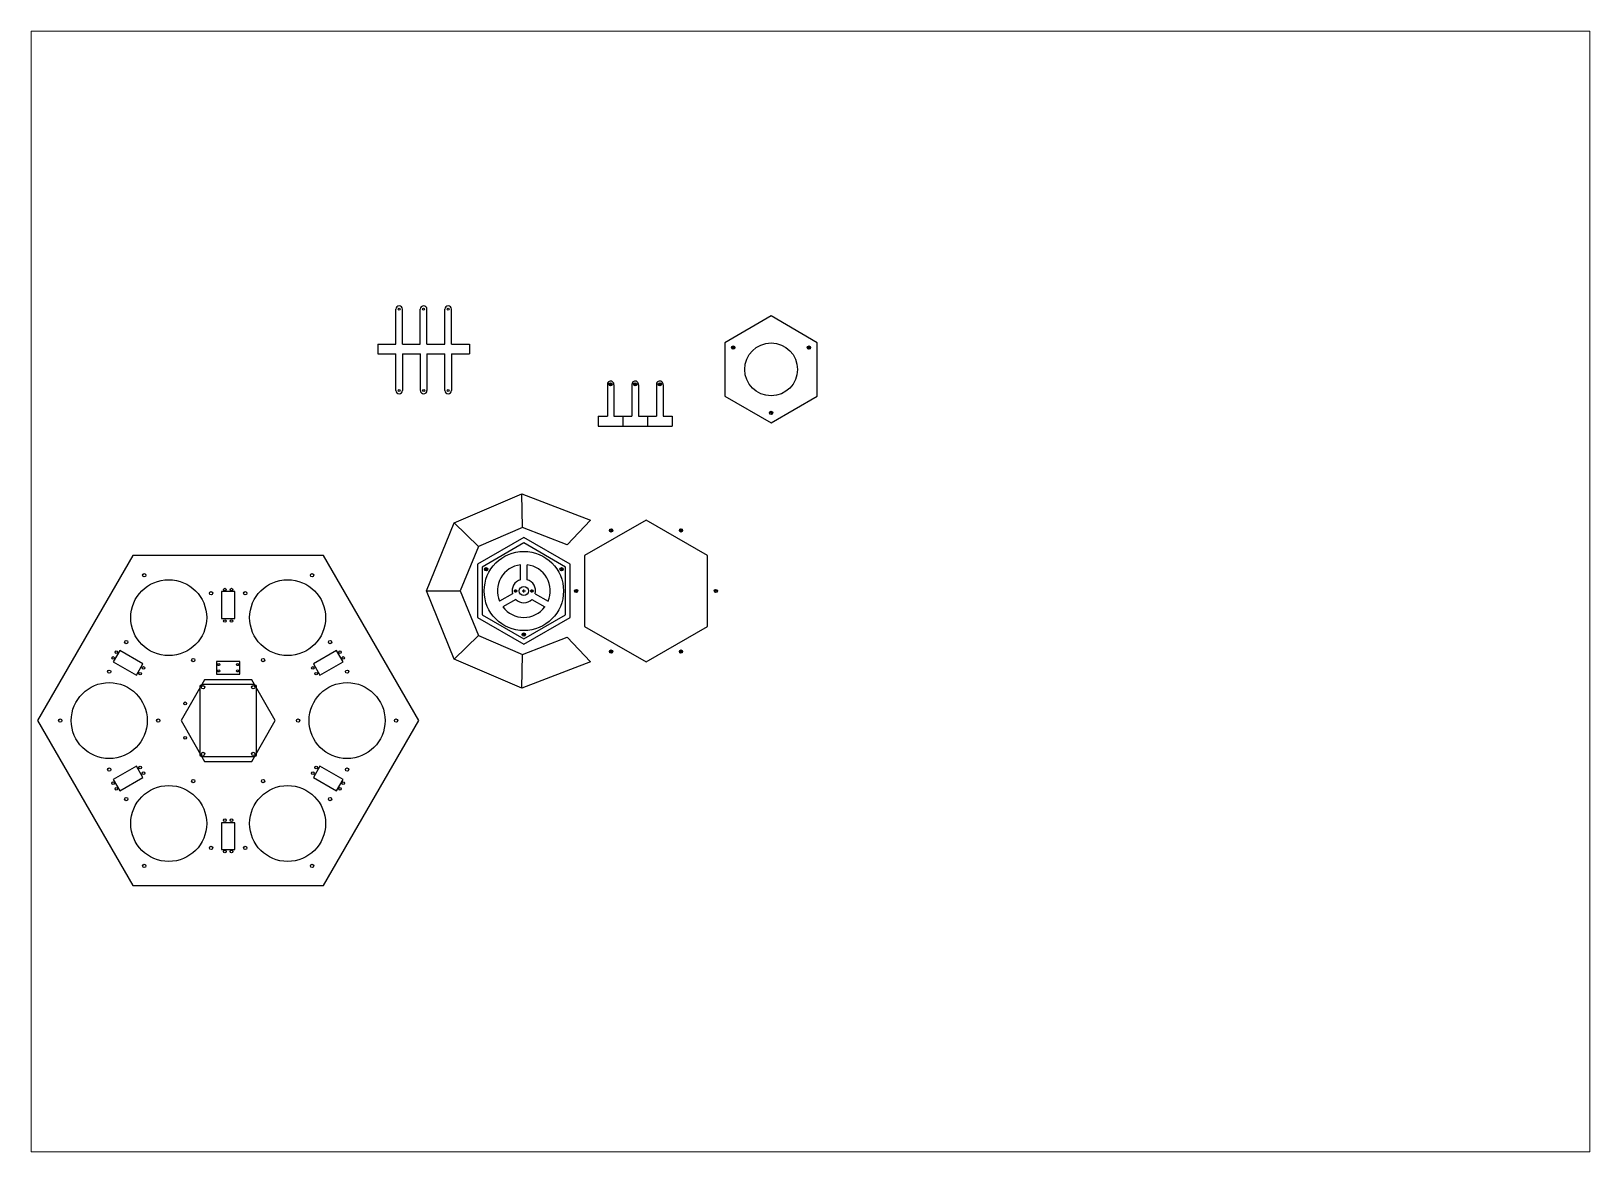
# Paper-space layout 'Layout2' of a CAD drawing. Header units: millimetres. Extents: x 28 to 252, y 20 to 181.
# The model-space entities are those that its viewports show. They can reach past a viewport. Long polylines and large blocks are cut down to what shows.
import ezdxf

# ---------------------------------------------------------------- set-up
doc = ezdxf.new("R2010")
doc.units = ezdxf.units.MM
doc.layers.add('2d', color=7, linetype='Continuous')

msp = doc.modelspace()

# ---------------------------------------------------------------- linework, layer by layer
for p, q in [((763.5, 562.8), (766, 567.2)), ((877.8, 567.1), (880.3, 562.8)), ((766.9, 563.8), (762.6, 566.3)), ((876.9, 563.7), (881.2, 566.2)), ((574, 509.3), (574, 461.1)), ((576.5, 509.3), (581.5, 509.3)), ((579, 506.8), (579, 511.8)), ((583.9, 508.5), (583.9, 461.1)), ((611.2, 509.3), (611.2, 461.1)), ((613.7, 509.3), (618.7, 509.3)), ((616.2, 506.8), (616.2, 511.8)), ((621.1, 508.5), (621.1, 461.1)), ((648.4, 509.3), (648.4, 461.1)), ((650.9, 509.3), (655.9, 509.3)), ((653.4, 506.8), (653.4, 511.8)), ((658.3, 508.5), (658.3, 461.1)), ((560.3, 461.1), (574, 461.1)), ((560.3, 461.1), (560.3, 446.1)), ((583.9, 461.1), (597.6, 461.1)), ((597.6, 461.1), (611.2, 461.1)), ((597.6, 461.1), (597.6, 446.1)), ((621.1, 461.1), (634.8, 461.1)), ((634.8, 461.1), (648.4, 461.1)), ((634.8, 461.1), (634.8, 446.1)), ((658.3, 461.1), (672, 461.1)), ((672, 461.1), (672, 446.1)), ((824.3, 466), (819.3, 466)), ((821.8, 468.5), (821.8, 463.5)), ((560.3, 446.1), (597.6, 446.1)), ((597.6, 446.1), (634.8, 446.1)), ((634.8, 446.1), (672, 446.1)), ((392.6, 228.1), (388.3, 230.6)), ((389.2, 227.2), (391.7, 231.5)), ((502.6, 228), (506.9, 230.5)), ((503.5, 231.4), (506, 227.1)), ((450, 130.3), (445, 130.3)), ((447.5, 132.8), (447.5, 127.8))]:
    msp.add_line(p, q)
for centre, radius in [((764.7, 565), 2.5), ((821.9, 532), 40), ((879.1, 564.9), 2.5), ((579, 509.3), 2.5), ((616.2, 509.3), 2.5), ((653.4, 509.3), 2.5), ((821.8, 466), 2.5), ((447.6, 196.3), 60), ((390.4, 229.3), 2.5), ((504.7, 229.3), 2.5), ((447.5, 130.3), 2.5)]:
    msp.add_circle(centre, radius)
for centre in [(579, 509.3), (616.2, 509.3), (653.4, 509.3)]:
    msp.add_arc(centre, 5, 349.8577, 180)
at = {"layer": '2d'}
for p, q in [((253.7, 570.3), (253.7, 623.2)), ((263.7, 570.3), (263.7, 623.2)), ((290.9, 570.3), (290.9, 623.2)), ((300.9, 570.3), (300.9, 623.2)), ((328.2, 570.3), (328.2, 623.2)), ((338.2, 570.3), (338.2, 623.2)), ((226.5, 570.3), (253.7, 570.3)), ((226.5, 570.3), (226.5, 555.3)), ((263.7, 570.3), (290.9, 570.3)), ((300.9, 570.3), (328.2, 570.3)), ((338.2, 570.3), (365.4, 570.3)), ((365.4, 570.3), (365.4, 555.3)), ((226.5, 555.3), (253.7, 555.3)), ((253.7, 500), (253.7, 555.3)), ((263.7, 555.3), (291, 555.3)), ((263.7, 555.3), (263.7, 500)), ((291, 500), (291, 555.3)), ((301, 555.3), (328.2, 555.3)), ((301, 555.3), (301, 500)), ((328.2, 500), (328.2, 555.3)), ((338.2, 555.3), (365.4, 555.3)), ((338.2, 555.3), (338.2, 500)), ((445.6, 292.4), (444.5, 343.6)), ((577.4, 286.8), (581.8, 289.3)), ((578.4, 290.2), (580.9, 285.9)), ((683.3, 289.3), (687.7, 286.8)), ((686.7, 290.2), (684.2, 285.9)), ((442.6, 213.4), (442.6, 236)), ((452.6, 213.4), (452.6, 236)), ((300.2, 196.3), (351.4, 196.3)), ((430.3, 192.1), (410.7, 180.8)), ((432.7, 196.3), (437.7, 196.3)), ((435.2, 193.8), (435.2, 198.8)), ((445.1, 196.3), (450.1, 196.3)), ((447.6, 193.8), (447.6, 198.8)), ((457.4, 196.3), (462.4, 196.3)), ((459.9, 193.8), (459.9, 198.8)), ((464.8, 192.1), (484.4, 180.8)), ((524.2, 196.3), (529.2, 196.3)), ((526.7, 193.8), (526.7, 198.8)), ((740.9, 196.3), (735.9, 196.3)), ((738.4, 198.8), (738.4, 193.8)), ((435.3, 183.5), (415.7, 172.1)), ((459.8, 183.5), (479.4, 172.1)), ((444.5, 49), (445.6, 100.2)), ((581.8, 103.4), (577.4, 105.9)), ((578.4, 102.4), (580.9, 106.8)), ((687.7, 105.9), (683.3, 103.4)), ((686.7, 102.4), (684.2, 106.8))]:
    msp.add_line(p, q, dxfattribs=at)
at = {"layer": '2d', "extrusion": (9.91157e-16, -2.29295e-15, -1)}
msp.add_line((378.9, 263.6), (342.3, 299.4), dxfattribs=at)
at = {"layer": '2d', "extrusion": (2.3127e-15, 9.44156e-16, -1)}
msp.add_line((378.9, 129), (342.3, 93.2), dxfattribs=at)
at = {"layer": '2d'}
for points in [[(891.9, 572.4), (821.9, 612.8), (751.9, 572.4), (751.9, 491.6), (821.9, 451.1), (891.9, 491.6)], [(513.4, 126.3), (548.5, 89), (444.5, 49), (342.3, 93.2), (300.2, 196.3), (342.3, 299.4), (444.5, 343.6), (548.5, 303.6), (513.4, 266.3), (445.6, 292.4), (378.9, 263.6), (351.4, 196.3), (378.9, 129), (445.6, 100.2)], [(539.6, 250), (539.6, 142.7), (632.6, 89), (725.5, 142.7), (725.5, 250), (632.6, 303.6)], [(517.6, 236.7), (447.6, 277.1), (377.6, 236.7), (377.6, 155.9), (447.6, 115.5), (517.6, 155.9)], [(510.5, 232.6), (447.6, 269), (384.6, 232.6), (384.6, 160), (447.6, 123.7), (510.5, 160)], [(144.3, -250), (288.7, 0), (144.3, 250), (-144.3, 250), (-288.7, 0), (-144.3, -250)], [(-9.9, 154.8), (9.9, 154.8), (9.9, 195.3), (-9.9, 195.3)], [(-139, 68.8), (-129.1, 86), (-164.2, 106.2), (-174.1, 89.1)], [(129.1, 86), (139, 68.8), (174.1, 89.1), (164.2, 106.2)], [(-17.5, 70.5), (17.5, 70.5), (17.5, 89.5), (-17.5, 89.5)], [(-71.3, 0), (-35.7, -61.8), (35.7, -61.8), (71.3, 0), (35.7, 61.8), (-35.7, 61.8)], [(-129.1, -86), (-139, -68.8), (-174.1, -89.1), (-164.2, -106.2)], [(139, -68.8), (129.1, -86), (164.2, -106.2), (174.1, -89.1)], [(9.9, -154.8), (-9.9, -154.8), (-9.9, -195.3), (9.9, -195.3)]]:
    msp.add_lwpolyline(points, close=True, dxfattribs=at)
msp.add_lwpolyline([(42.5, 50.5), (42.5, -50.5, -0.414214), (38, -55), (-38, -55, -0.414214), (-42.5, -50.5), (-42.5, 50.5, -0.414214), (-38, 55), (38, 55, -0.414214)], format="xyb", close=True, dxfattribs=at)
for centre, radius in [((258.7, 623.2), 1.5), ((295.9, 623.2), 1.5), ((333.2, 623.2), 1.5), ((258.7, 500), 1.5), ((296, 500), 1.5), ((333.2, 500), 1.5), ((579.6, 288), 2.5), ((685.5, 288), 2.5), ((-90, 155.9), 57.5), ((-127.1, 220.1), 2.5), ((90, 155.9), 57.5), ((127.1, 220.1), 2.5), ((-25.8, 192.9), 2.5), ((-5, 198.4), 1.98), ((5, 198.4), 1.98), ((25.8, 192.9), 2.5), ((435.2, 196.3), 1.59), ((447.6, 196.3), 7), ((459.9, 196.3), 1.59), ((526.7, 196.3), 2.5), ((738.4, 196.3), 2.5), ((-5, 150.8), 1.98), ((5, 150.8), 1.98), ((-154.2, 118.8), 2.5), ((154.2, 118.8), 2.5), ((-174.3, 94.9), 1.98), ((-169.3, 103.5), 1.98), ((169.3, 103.5), 1.98), ((174.3, 94.9), 1.98), ((579.6, 104.6), 2.5), ((685.5, 104.6), 2.5), ((-180, 74.1), 2.5), ((-133.1, 71.1), 1.98), ((-128.1, 79.7), 1.98), ((-52.9, 91.7), 2.5), ((-14.3, 84.8), 1.59), ((-14.3, 75.2), 1.59), ((14.3, 84.8), 1.59), ((14.3, 75.2), 1.59), ((52.9, 91.7), 2.5), ((128.1, 79.7), 1.98), ((133.1, 71.1), 1.98), ((180, 74.1), 2.5), ((-180, 0), 57.5), ((-38, 50.5), 2.5), ((38, 50.5), 2.5), ((180, 0), 57.5), ((-65, 26.1), 2.15), ((-254.1, 0), 2.5), ((-105.9, 0), 2.5), ((105.9, 0), 2.5), ((254.1, 0), 2.5), ((-65, -26.1), 2.15), ((-133.1, -71.1), 1.98), ((-38, -50.5), 2.5), ((38, -50.5), 2.5), ((133.1, -71.1), 1.98), ((-180, -74.1), 2.5), ((-174.3, -94.9), 1.98), ((-128.1, -79.7), 1.98), ((-52.9, -91.7), 2.5), ((52.9, -91.7), 2.5), ((128.1, -79.7), 1.98), ((174.3, -94.9), 1.98), ((180, -74.1), 2.5), ((-169.3, -103.5), 1.98), ((-154.2, -118.8), 2.5), ((-90, -155.9), 57.5), ((90, -155.9), 57.5), ((154.2, -118.8), 2.5), ((169.3, -103.5), 1.98), ((-5, -150.8), 1.98), ((5, -150.8), 1.98), ((-25.8, -192.9), 2.5), ((-5, -198.4), 1.98), ((5, -198.4), 1.98), ((25.8, -192.9), 2.5), ((-127.1, -220.1), 2.5), ((127.1, -220.1), 2.5)]:
    msp.add_circle(centre, radius, dxfattribs=at)
for centre, radius, start, end in [((258.7, 623.2), 5, 0, 180), ((295.9, 623.2), 5, 0, 180), ((333.2, 623.2), 5, 0, 180), ((258.7, 500), 5, 180, 0), ((296, 500), 5, 180, 0), ((333.2, 500), 5, 180, 0), ((447.6, 196.3), 40, 97.1808, 202.8192), ((447.6, 196.3), 40, 337.1808, 82.8192), ((447.6, 196.3), 17.8, 106.3327, 193.6673), ((447.6, 196.3), 17.8, 346.3327, 73.6673), ((447.6, 196.3), 40, 217.1808, 322.8192), ((447.6, 196.3), 17.8, 226.3327, 313.6673)]:
    msp.add_arc(centre, radius, start, end, dxfattribs=at)

psp = doc.layouts.new('Layout2')

# ---------------------------------------------------------------- viewports
at = {"layer": '0', "view_target_point": (57.21, -16.36)}
psp.add_viewport(center=(140.13, 100.81), size=(224.21, 161.29), view_center_point=(824.36, 211.92), view_height=1697.4112, dxfattribs=at)

doc.saveas('drawing.dxf')
